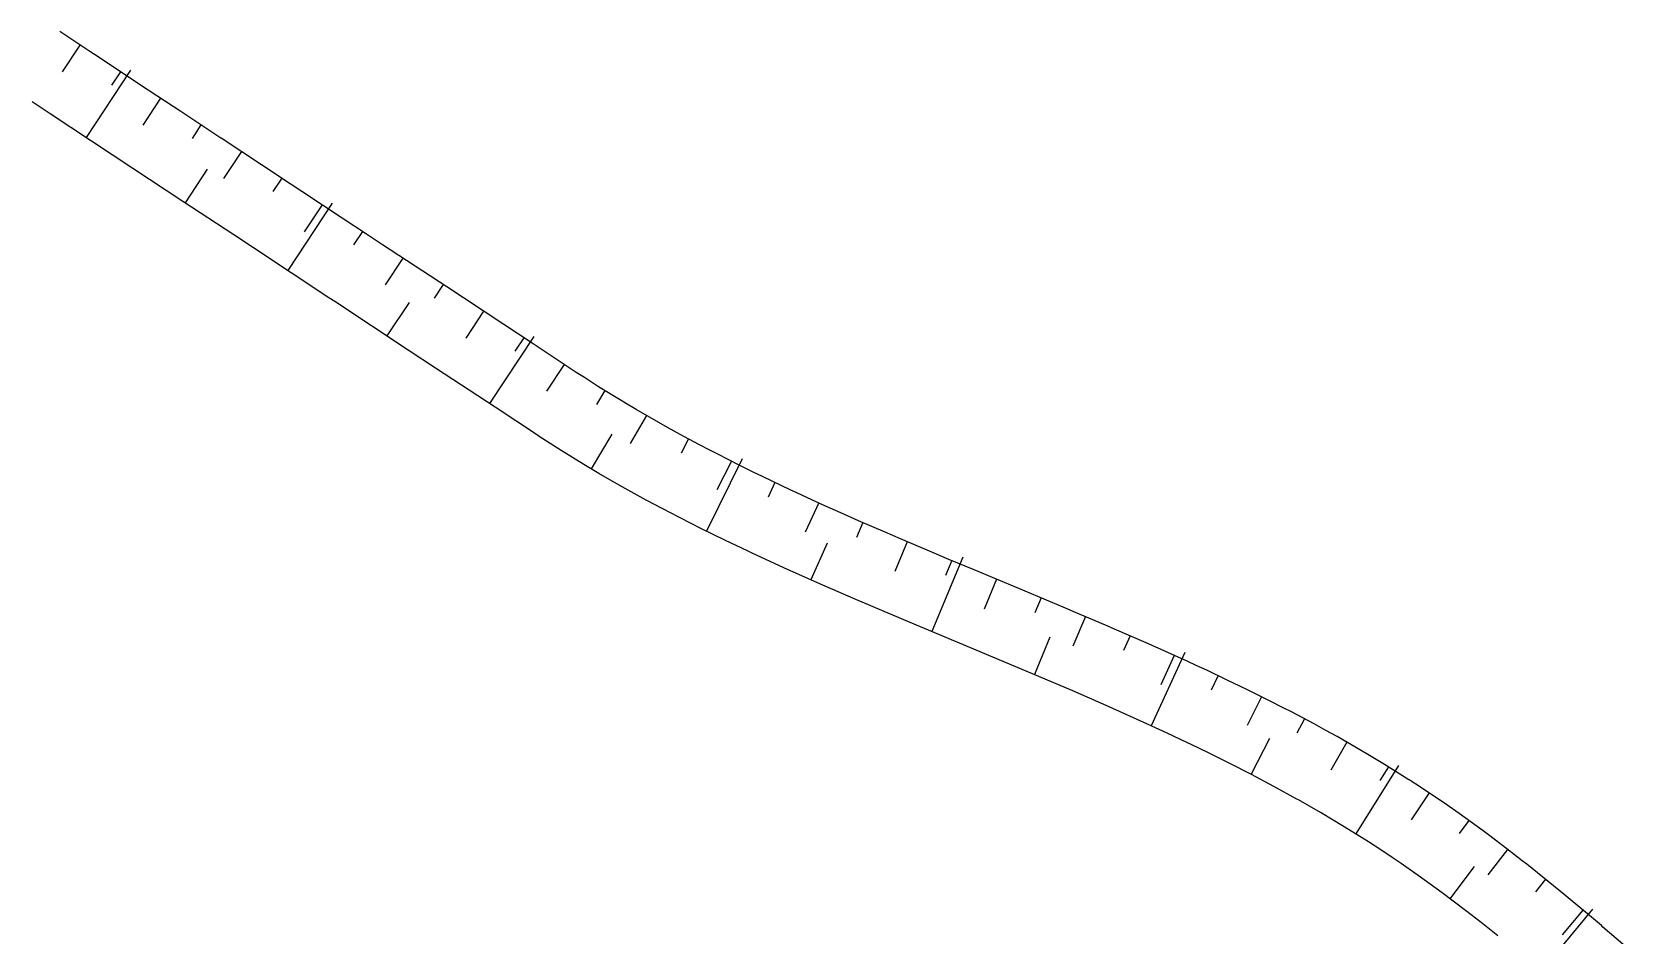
# Model space of a CAD drawing. Header units: millimetres. Extents: x 501029 to 503193, y 1805862 to 1807132.
# Drawn here: x 502213.14 to 502233.07, y 1806496.71 to 1806507.93 of the extents above; entities that cross this region are included whole.
import ezdxf

# ---------------------------------------------------------------- set-up
doc = ezdxf.new("R2010")
doc.units = ezdxf.units.MM
doc.header["$LTSCALE"] = 12
doc.header["$MEASUREMENT"] = 0
doc.layers.add('3', color=7, linetype='CONTINUOUS')

msp = doc.modelspace()

# ---------------------------------------------------------------- linework, layer by layer
at = {"layer": '3', "linetype": 'Continuous'}
for p, q in [((502213.7299999998, 1806507.766, 3.568), (502213.5099999998, 1806507.433, 3.568)), ((502214.481, 1806507.27, 3.584999999999999), (502213.9799999997, 1806507.601, 3.574)), ((502214.3559999999, 1806507.454, 3.980999999999999), (502213.8049999999, 1806506.619, 3.980999999999999)), ((502214.2309999999, 1806507.435, 3.579), (502214.1209999998, 1806507.269, 3.579)), ((502214.9819999999, 1806506.94, 3.596), (502214.481, 1806507.27, 3.584999999999999)), ((502214.731, 1806507.105, 3.589999999999999), (502214.511, 1806506.771, 3.589999999999999)), ((502215.2319999999, 1806506.773999999, 3.600999999999999), (502215.1219999997, 1806506.608, 3.600999999999999)), ((502215.9829999998, 1806506.279, 3.615), (502215.4819999999, 1806506.609, 3.605999999999999)), ((502215.7329999998, 1806506.444, 3.611), (502215.5129999998, 1806506.11, 3.611)), ((502215.3099999998, 1806506.225, 4.008), (502215.035, 1806505.806999999, 4.008)), ((502216.234, 1806506.114, 3.62), (502216.1229999999, 1806505.947, 3.62)), ((502216.9849999999, 1806505.618, 3.631), (502216.484, 1806505.949, 3.624)), ((502216.8599999999, 1806505.802, 4.028999999999999), (502216.3089999999, 1806504.967, 4.028999999999999)), ((502216.7339999999, 1806505.783, 3.628), (502216.5139999998, 1806505.45, 3.628)), ((502217.2349999999, 1806505.452999999, 3.635), (502217.1249999998, 1806505.286, 3.635)), ((502217.9869999997, 1806504.958, 3.641999999999999), (502217.4859999998, 1806505.288, 3.637)), ((502217.7359999998, 1806505.123, 3.64), (502217.5159999998, 1806504.789, 3.64)), ((502218.2369999997, 1806504.793, 3.645), (502218.1269999999, 1806504.626, 3.645)), ((502217.815, 1806504.573, 4.044), (502217.5389999999, 1806504.156, 4.044)), ((502218.9889999999, 1806504.298, 3.648), (502218.4879999999, 1806504.628, 3.645999999999999)), ((502218.7379999999, 1806504.463, 3.647), (502218.518, 1806504.129, 3.647)), ((502219.3639999998, 1806504.151, 4.049999999999999), (502218.8139999998, 1806503.316, 4.049999999999999)), ((502219.2389999998, 1806504.133, 3.649), (502219.129, 1806503.966, 3.649)), ((502219.7399999998, 1806503.803, 3.648), (502219.5199999998, 1806503.469, 3.648)), ((502220.2449999999, 1806503.478, 3.647), (502220.14, 1806503.307, 3.647)), ((502220.7599999997, 1806503.17, 3.645), (502220.5599999999, 1806502.823, 3.645)), ((502220.329, 1806502.937, 4.048), (502220.0729999998, 1806502.508, 4.048)), ((502221.2839999998, 1806502.878, 3.641999999999999), (502221.19, 1806502.702, 3.641999999999999)), ((502221.9479999999, 1806502.631, 4.041999999999999), (502221.5069999997, 1806501.733, 4.041999999999999)), ((502221.8159999999, 1806502.602, 3.64), (502221.6359999999, 1806502.245, 3.64)), ((502222.3549999997, 1806502.338, 3.637), (502222.2689999999, 1806502.157, 3.637)), ((502222.8989999998, 1806502.085, 3.633999999999999), (502222.7319999998, 1806501.721, 3.633999999999999)), ((502223.4469999999, 1806501.84, 3.631), (502223.3679999998, 1806501.657, 3.631)), ((502223.0049999999, 1806501.586, 4.035), (502222.802, 1806501.129, 4.035)), ((502223.9979999999, 1806501.602, 3.627), (502223.842, 1806501.234, 3.627)), ((502224.6879999999, 1806501.411, 4.025), (502224.3019999999, 1806500.488, 4.025)), ((502224.5509999997, 1806501.369, 3.623), (502224.4729999997, 1806501.184, 3.623)), ((502225.3809999998, 1806501.021, 3.616), (502224.8269999998, 1806501.253, 3.620999999999999)), ((502225.1039999998, 1806501.137, 3.617999999999999), (502224.95, 1806500.768, 3.617999999999999)), ((502225.9339999999, 1806500.79, 3.612), (502225.3809999998, 1806501.021, 3.616)), ((502225.6579999998, 1806500.906, 3.613999999999999), (502225.5799999999, 1806500.721, 3.613999999999999)), ((502226.2109999999, 1806500.673, 3.608999999999999), (502226.0539999997, 1806500.306, 3.608999999999999)), ((502225.7679999999, 1806500.417, 4.014999999999999), (502225.575, 1806499.954999999, 4.014999999999999)), ((502226.7619999999, 1806500.436, 3.604), (502226.6819999998, 1806500.253, 3.604)), ((502227.4439999999, 1806500.228, 4), (502227.0249999999, 1806499.32, 4)), ((502227.3099999998, 1806500.193, 3.597999999999999), (502227.1459999999, 1806499.827999999, 3.597999999999999)), ((502227.8549999998, 1806499.941, 3.591), (502227.7699999998, 1806499.761, 3.591)), ((502228.3949999998, 1806499.679, 3.584999999999999), (502228.2159999998, 1806499.321, 3.584999999999999)), ((502228.9279999998, 1806499.404, 3.576999999999999), (502228.8339999998, 1806499.228, 3.576999999999999)), ((502228.4919999998, 1806499.162, 3.984999999999999), (502228.2639999997, 1806498.717, 3.984999999999999)), ((502229.4529999998, 1806499.115, 3.568999999999999), (502229.2549999999, 1806498.768, 3.568999999999999)), ((502230.0929999999, 1806498.825, 3.964), (502229.5629999998, 1806497.977, 3.964)), ((502229.9699999997, 1806498.81, 3.560999999999999), (502229.8639999998, 1806498.64, 3.560999999999999)), ((502230.4749999999, 1806498.486, 3.552), (502230.2529999998, 1806498.153, 3.552)), ((502230.967, 1806498.143, 3.543), (502230.849, 1806497.981, 3.543)), ((502231.4479999998, 1806497.784, 3.532999999999999), (502231.2029999998, 1806497.468, 3.532999999999999)), ((502231.0319999998, 1806497.573, 3.942), (502230.7309999999, 1806497.173, 3.942)), ((502231.92, 1806497.414, 3.522), (502231.7929999998, 1806497.259, 3.522)), ((502232.5029999998, 1806497.042, 3.916), (502231.8619999997, 1806496.274, 3.916)), ((502232.3829999999, 1806497.033, 3.511), (502232.1269999999, 1806496.725999999, 3.511))]:
    msp.add_line(p, q, dxfattribs=at)
at = {"layer": '3', "linetype": 'Continuous', "extrusion": (0.4315549199350837, 0.6736466890755697, 0.5999670735776644), "elevation": 1433682.922414996}
msp.add_lwpolyline([(551598.5465452058, -1075165.529402701), (551598.7154384808, -1075165.533152583), (551599.1461117275, -1075165.544402229)], dxfattribs=at)
at = {"layer": '3', "linetype": 'Continuous', "extrusion": (-0.0861658169407658, -0.0967708389841092, 0.9915698950216482), "elevation": -218086.8765960768}
msp.add_lwpolyline([(-826248.0507576757, 1668962.65401456), (-826249.2664774429, 1668962.476508367), (-826249.5350141126, 1668962.437920065)], dxfattribs=at)
at = {"layer": '3', "linetype": 'Continuous', "extrusion": (-0.1639662923088971, -0.2186217326254724, 0.9619353372292286), "elevation": -477284.5466437868}
msp.add_lwpolyline([(-682131.5431908685, 1680054.325923199), (-682131.5481908682, 1680054.325923199), (-682132.1417908691, 1680054.289330316)], dxfattribs=at)
at = {"layer": '3', "linetype": 'Continuous', "extrusion": (0.4183268284491659, 0.6531769778217369, 0.6311596471918371), "elevation": 1390060.555560305}
msp.add_lwpolyline([(551372.8590884719, -1131106.521488835), (551373.6170348114, -1131106.536959672), (551374.3588771797, -1131106.553719747)], dxfattribs=at)
at = {"layer": '3', "linetype": 'Continuous', "extrusion": (0.4469349614376122, 0.6939253284209743, 0.5645500675941887), "elevation": 1478040.384793583}
msp.add_lwpolyline([(555961.4502270115, -1010934.531692111), (555961.6069277734, -1010934.534115181), (555962.0501129233, -1010934.542595926)], dxfattribs=at)
at = {"layer": '3', "linetype": 'Continuous', "extrusion": (0.5335880343892063, 0.8142414792853204, 0.2286801761585739), "elevation": 1738909.610938304}
msp.add_lwpolyline([(570110.3044413887, -408474.4356572355), (570110.5449095669, -408474.4366844551), (570110.9043572273, -408474.4418205539)], dxfattribs=at)
at = {"layer": '3', "linetype": 'Continuous', "extrusion": (0.5472117223472243, 0.8314775523519413, 0.0959396209113282), "elevation": 1776887.366191866}
msp.add_lwpolyline([(573604.3607901321, -171259.8584290802), (573604.4481571666, -171259.8584256554), (573605.568385751, -171259.8724939595), (573605.8607158348, -171259.8765090716)], dxfattribs=at)
at = {"layer": '3', "linetype": 'Continuous', "extrusion": (0.5002500829064374, 0.7644008237458884, 0.4067446806151372), "elevation": 1632129.948994211}
msp.add_lwpolyline([(569002.7747132139, -726684.2867797109), (569003.0223920416, -726684.2878743514), (569003.3746280647, -726684.2911582738)], dxfattribs=at)
at = {"layer": '3', "linetype": 'Continuous', "extrusion": (0.4011000552119265, 0.6181989676486839, 0.6759798681226323), "elevation": 1318221.219902405}
msp.add_lwpolyline([(561957.836376296, -1209204.324083238), (561958.2285569101, -1209204.326797237), (561959.3365536804, -1209204.33901023)], dxfattribs=at)
at = {"layer": '3', "linetype": 'Continuous', "extrusion": (0.3226850401076866, 0.4923441840806092, 0.8083758836659466), "elevation": 1051483.388200454}
msp.add_lwpolyline([(570215.6857111518, -1443924.429690271), (570215.862665948, -1443924.429690271), (570216.2856270743, -1443924.431389025)], dxfattribs=at)
at = {"layer": '3', "linetype": 'Continuous', "extrusion": (-0.0694556572277255, -0.1089919544801578, 0.9916131632535238), "elevation": -231772.7646025709}
msp.add_lwpolyline([(-547301.1715699334, 1778320.311778699), (-547301.2925203367, 1778320.311778699), (-547301.7717250232, 1778320.319516159)], dxfattribs=at)
at = {"layer": '3', "linetype": 'Continuous', "extrusion": (-0.5477392240518612, -0.8299740433310318, 0.1054743088709475), "elevation": -1774435.377859287}
msp.add_lwpolyline([(-575875.6697301134, 188211.2320608597), (-575876.2868403052, 188211.233066469), (-575877.1696567631, 188211.2300496412)], dxfattribs=at)
at = {"layer": '3', "linetype": 'Continuous', "extrusion": (-0.0550507603394174, -0.0948096431421077, 0.9939721049170938), "elevation": -198917.9316851836}
msp.add_lwpolyline([(-472794.7389382626, 1803490.08085334), (-472794.8044390513, 1803490.08212884), (-472795.1315803408, 1803490.089974658), (-472795.3387949311, 1803490.100371477)], dxfattribs=at)
at = {"layer": '3', "linetype": 'Continuous', "extrusion": (0.0019011064700938, -0.0057033188927496, 0.9999819288106145), "elevation": -9344.64409553595}
msp.add_lwpolyline([(502220.1064787481, 1806479.10719029), (502219.9694770944, 1806479.183193272), (502219.7174756487, 1806479.328193884), (502219.5864739845, 1806479.406196899)], dxfattribs=at)
at = {"layer": '3', "linetype": 'Continuous', "extrusion": (0.0187088524085682, 0.0253214640495118, 0.99950427827996), "elevation": 55143.29538670869}
msp.add_lwpolyline([(669581.1574262927, -1750513.056724738), (669581.4543141489, -1750513.017609399), (669581.7423548963, -1750512.985090504), (669581.9587171593, -1750512.963221028), (669582.2839239595, -1750512.935534915), (669582.6094791108, -1750512.915047915), (669582.6498981529, -1750512.912538978)], dxfattribs=at)
at = {"layer": '3', "linetype": 'Continuous', "extrusion": (0.1328224934795203, 0.2397902269241567, 0.961695810689401), "elevation": 499891.5213826739}
msp.add_lwpolyline([(436001.9751592196, -1753764.343105558), (436002.1204685993, -1753764.339084008), (436002.3428000321, -1753764.335809455), (436002.574646639, -1753764.335435957)], dxfattribs=at)
at = {"layer": '3', "linetype": 'Continuous', "extrusion": (0.0662597311528581, 0.1190101959506506, 0.9906796764279253), "elevation": 248272.9169205927}
msp.add_lwpolyline([(439966.4231738198, -1805676.686083794), (439966.6246091554, -1805676.675757271), (439966.9146246555, -1805676.664059347), (439967.0228231817, -1805676.661074307)], dxfattribs=at)
at = {"layer": '3', "linetype": 'Continuous', "extrusion": (0.2158210821868193, 0.4433533854661648, 0.8699764571983546), "elevation": 909312.263887916}
msp.add_lwpolyline([(339122.7852112571, -1604314.415920623), (339122.8755718079, -1604314.41392803), (339123.2553154842, -1604314.40983658), (339123.3854615495, -1604314.409872001)], dxfattribs=at)
at = {"layer": '3', "linetype": 'Continuous', "extrusion": (0.0247056310705257, 0.0404394498091897, 0.9988765102316389), "elevation": 85465.67270794517}
msp.add_lwpolyline([(513224.1043020769, -1801380.36274347), (513224.4223436585, -1801380.328929359), (513224.7510507284, -1801380.299188909), (513225.038989071, -1801380.275598726), (513225.2911361014, -1801380.25863298), (513225.5117585747, -1801380.245687919), (513225.5993627475, -1801380.241390558)], dxfattribs=at)
at = {"layer": '3', "linetype": 'Continuous', "extrusion": (0.1393515393236089, 0.2953646753105228, 0.9451671053664796), "elevation": 603565.8705424168}
msp.add_lwpolyline([(316607.240102593, -1746752.85877889), (316607.4961074709, -1746752.852654951), (316607.839722989, -1746752.84959298)], dxfattribs=at)
at = {"layer": '3', "linetype": 'Continuous', "extrusion": (0.0669517627325959, 0.1402197296688938, 0.9878541840163357), "elevation": 286935.5313618703}
msp.add_lwpolyline([(325174.2775418296, -1824172.91532242), (325174.6360503066, -1824172.90245106), (325174.8768065776, -1824172.89601538)], dxfattribs=at)
at = {"layer": '3', "linetype": 'Continuous', "extrusion": (0.0969734000760198, 0.2112291885734459, 0.9726142038713499), "elevation": 430291.7642214834}
msp.add_lwpolyline([(297291.6790030558, -1800595.316990157), (297292.0682644075, -1800595.304082793), (297292.2787103361, -1800595.299780338)], dxfattribs=at)
at = {"layer": '3', "linetype": 'Continuous', "extrusion": (0.0379781220421656, 0.0736742967601722, 0.9965589597424955), "elevation": 152170.2007961559}
msp.add_lwpolyline([(381321.4385943332, -1829511.390537012), (381321.9507153783, -1829511.355924614), (381322.4450318276, -1829511.328299206), (381322.8772839042, -1829511.309012418), (381322.9358479259, -1829511.306956669)], dxfattribs=at)
at = {"layer": '3', "linetype": 'Continuous', "extrusion": (-0.1135562262540278, -0.2858484312628612, 0.9515228099333748), "elevation": -573412.8598655505}
msp.add_lwpolyline([(-200206.9338233464, 1773919.792366253), (-200207.2730750503, 1773919.798868664), (-200207.5337774067, 1773919.805371076)], dxfattribs=at)
at = {"layer": '3', "linetype": 'Continuous', "extrusion": (-0.0164475927000164, -0.0569339734984825, 0.9982424551961555), "elevation": -111107.613973987}
msp.add_lwpolyline([(-18881.01201035484, 1871622.726259445), (-18881.80649963539, 1871622.817530649), (-18882.45026353514, 1871622.895001229), (-18882.50220614858, 1871622.90190154)], dxfattribs=at)
at = {"layer": '3', "linetype": 'Continuous', "extrusion": (0.021416971728616, 0.0249864661723492, 0.9994583482217723), "elevation": 55897.83955306756}
msp.add_lwpolyline([(794336.2302109008, -1697522.043448423), (794336.6147201352, -1697521.921901524), (794336.8023649802, -1697521.861128074)], dxfattribs=at)
at = {"layer": '3', "linetype": 'Continuous', "extrusion": (0.0769594891103827, 0.1539189805735017, 0.985081816122439), "elevation": 316709.3702781126}
msp.add_lwpolyline([(358685.9723895256, -1812929.931425273), (358686.0202413804, -1812929.928782022), (358686.512623549, -1812929.902370156), (358686.5716557437, -1812929.899726905)], dxfattribs=at)
at = {"layer": '3', "linetype": 'Continuous', "extrusion": (0.1012653097554417, 0.1993660784092232, 0.9746786669563778), "elevation": 411016.5699331846}
msp.add_lwpolyline([(370325.9791837146, -1791535.399930722), (370326.1025895515, -1791535.395458653), (370326.5782964099, -1791535.373098309)], dxfattribs=at)
at = {"layer": '3', "linetype": 'Continuous', "extrusion": (-0.0506667834788783, -0.1405948407662668, 0.9887699266269239), "elevation": -279426.758679442}
msp.add_lwpolyline([(-139978.0415783526, 1848783.1509477), (-139978.150573239, 1848783.158503999), (-139978.610487512, 1848783.184404658), (-139979.5384440035, 1848783.232109306)], dxfattribs=at)
at = {"layer": '3', "linetype": 'Continuous', "extrusion": (0.0560771106898064, 0.0921266834588042, 0.9941670040046412), "elevation": 194593.905679824}
msp.add_lwpolyline([(510281.5079839595, -1793716.99434847), (510281.6810891539, -1793716.976668456), (510281.9587408237, -1793716.947988472), (510282.1049201942, -1793716.930308458)], dxfattribs=at)
at = {"layer": '3', "linetype": 'Continuous', "extrusion": (0.001869796171688, -0.023684084718396, 0.999717744162485), "elevation": -41842.64318899685}
msp.add_lwpolyline([(642846.8280103264, 1760872.334029376), (642846.667378554, 1760872.434000836), (642846.4125923745, 1760872.586578233), (642846.3148438877, 1760872.644458217)], dxfattribs=at)
at = {"layer": '3', "linetype": 'Continuous', "extrusion": (-0.0553045095042952, -0.1455766850655833, 0.9877999999968643), "elevation": -290755.6501155138}
msp.add_lwpolyline([(-172062.5454737004, 1844322.929732411), (-172062.5940633992, 1844322.933844417), (-172062.8709630512, 1844322.95614584), (-172063.140123001, 1844322.97501162), (-172063.6620286797, 1844323.006066972), (-172064.042614792, 1844323.025385641)], dxfattribs=at)
at = {"layer": '3', "linetype": 'Continuous', "extrusion": (-0.1204661274675699, -0.2540165917468753, 0.9596684235975823), "elevation": -519378.9624197483}
msp.add_lwpolyline([(-320300.3338318036, 1772943.014984862), (-320300.500028906, 1772943.025158451), (-320300.8155350666, 1772943.03988399), (-320300.9331174544, 1772943.042943542)], dxfattribs=at)
at = {"layer": '3', "linetype": 'Continuous', "extrusion": (-0.0545376043605192, -0.1209312101168714, 0.9911615872955754), "elevation": -245848.9775330849}
msp.add_lwpolyline([(-284839.7722205373, 1836871.736376259), (-284839.8755515773, 1836871.749166983), (-284840.2103899051, 1836871.781604626), (-284840.3696673482, 1836871.794395349)], dxfattribs=at)
at = {"layer": '3', "linetype": 'Continuous', "extrusion": (-0.0133748531533553, -0.0523885448148673, 0.9985372069559088), "elevation": -101353.08944567}
msp.add_lwpolyline([(39752.75570906001, 1871848.699839418), (39752.73457850859, 1871848.705788874), (39752.41984654148, 1871848.786593511), (39752.11412332865, 1871848.860311505), (39751.81716150412, 1871848.928072566), (39751.52774477896, 1871848.990543124), (39751.29466934165, 1871849.038412671)], dxfattribs=at)
at = {"layer": '3', "linetype": 'Continuous', "extrusion": (-0.0220573531989661, -0.0613194411601061, 0.9978744406515623), "elevation": -121847.8076730654}
msp.add_lwpolyline([(-138877.7801107436, 1865888.165008917), (-138878.1285959459, 1865888.241736121), (-138878.3672309332, 1865888.287772444)], dxfattribs=at)
at = {"layer": '3', "linetype": 'Continuous', "extrusion": (-0.0269515980566911, -0.0696249628145183, 0.9972090933777465), "elevation": -139309.7614822312}
msp.add_lwpolyline([(-183770.8779356976, 1860777.505023319), (-183770.9192394394, 1860777.514817617), (-183771.1020528694, 1860777.557820004), (-183771.2828507486, 1860777.598392481), (-183771.4612720836, 1860777.635605084), (-183771.4634982139, 1860777.635815076)], dxfattribs=at)
at = {"layer": '3', "linetype": 'Continuous', "extrusion": (-0.0138198984506908, -0.0501009622537391, 0.9986485387703034), "elevation": -97444.08920877903}
msp.add_lwpolyline([(3782.784281520231, 1872474.045701143), (3782.671993755968, 1872474.084281682), (3782.497379257402, 1872474.142003227), (3782.323562488949, 1872474.196836688), (3781.982178134553, 1872474.298849585), (3781.648804690456, 1872474.390637895), (3781.345115304517, 1872474.468796407)], dxfattribs=at)
at = {"layer": '3', "linetype": 'Continuous', "extrusion": (0.0078113092109565, -0.0156226173742998, 0.9998474470011849), "elevation": -24295.60591390243}
msp.add_lwpolyline([(502215.8551775839, 1806338.850604725), (502215.7891717858, 1806338.90060619), (502215.4911340058, 1806339.116637192), (502215.3691221044, 1806339.20264305)], dxfattribs=at)
at = {"layer": '3', "linetype": 'Continuous', "extrusion": (-0.1353360721254755, -0.2040451559778879, 0.9695616132580783), "elevation": -436573.7281623962}
msp.add_lwpolyline([(-579978.847494535, 1728785.168928664), (-579978.9170967875, 1728785.174686785), (-579979.1608449814, 1728785.193433715), (-579979.4459208419, 1728785.211444362)], dxfattribs=at)
at = {"layer": '3', "linetype": 'Continuous', "extrusion": (-0.0003127857012146, -0.0288153764080888, 0.9995847018875214), "elevation": -52208.04642234581}
msp.add_lwpolyline([(482593.7023272619, 1811089.262211713), (482593.4915377801, 1811089.425980686), (482593.2969427307, 1811089.571960606), (482593.0035719535, 1811089.788871934), (482592.7062665369, 1811089.999742708), (482592.549081767, 1811090.10808445), (482592.4916618117, 1811090.146476343)], dxfattribs=at)
at = {"layer": '3', "linetype": 'Continuous', "extrusion": (-0.0644979795471467, -0.106496665694606, 0.9922189631478866), "elevation": -224775.400376084}
msp.add_lwpolyline([(-506239.122898304, 1791331.159966675), (-506239.4628374873, 1791331.208157459), (-506239.7171322841, 1791331.240284648)], dxfattribs=at)
at = {"layer": '3', "linetype": 'Continuous', "extrusion": (0.0878033664101473, 0.0740302891531874, 0.9933831512236057), "elevation": 177836.6792243506}
msp.add_lwpolyline([(1057369.399393369, -1538184.80509996), (1057369.654054255, -1538184.761846847), (1057369.898731379, -1538184.71802786), (1057369.990249199, -1538184.700896377)], dxfattribs=at)
at = {"layer": '3', "linetype": 'Continuous', "extrusion": (-0.3001758484984551, -0.3713854474956243, 0.878616702189702), "elevation": -821661.6576955813}
msp.add_lwpolyline([(-744971.5744872867, 1511805.852196559), (-744971.8216066895, 1511805.863237601), (-744972.1475975502, 1511805.875231876), (-744972.173838329, 1511805.875802319)], dxfattribs=at)

doc.saveas('drawing.dxf')
